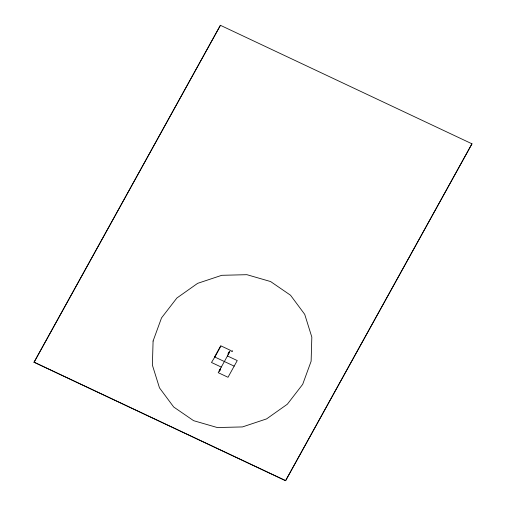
<?xml version="1.0" encoding="UTF-8"?>
<svg xmlns="http://www.w3.org/2000/svg" width="506" height="506" viewBox="0 0 506 506"><rect width="100%" height="100%" fill="white"/><g stroke="black" fill="none" stroke-linecap="round" stroke-linejoin="round"><path stroke-width="0.76" d="M34.028 362.188L220.414 25.3L471.971 143.812L285.586 480.7L34.028 362.188L284.821 480.257M34.085 362.29L220.414 25.3M215.126 356.496L211.489 362.479L221.286 367.09M215.132 356.603L220.761 346.313M228.402 354.238L228.023 354.061L228.997 352.037M228.111 354.105L229.155 352.22M228.307 354.08L229.25 352.378M228.364 354.225L229.408 352.334M219.389 370.86L220.325 369.159M219.471 370.898L220.407 369.203M220.521 369.133L220.18 369.095M219.193 370.885L219.566 371.062L220.54 369.038M220.489 346.205L214.778 356.528M220.831 346.452L220.452 346.275L220.73 345.775L230.527 350.386L229.104 352.315M229.066 352.176L229.446 352.353M228.162 354.01L228.453 354.143L218.206 372.663L228.01 377.274L237.251 360.569L227.447 355.958M214.569 356.913L234.17 366.142M220.236 369L220.61 369.178M471.971 143.812L285.586 480.7M153.09 341.012L152.388 365.123L159.485 387.868L173.697 407.007L193.621 420.682L217.314 427.545L242.456 426.931L266.586 418.892L287.338 404.218L302.689 384.345L311.127 361.221L311.829 337.11L304.732 314.365L290.52 295.226L270.596 281.551L246.903 274.688L221.761 275.308L197.631 283.347L176.879 298.015L161.528 317.888L153.09 341.012M231.666 351.037C232.292 352.669 232.969 349.747 231.666 351.037"/></g></svg>
